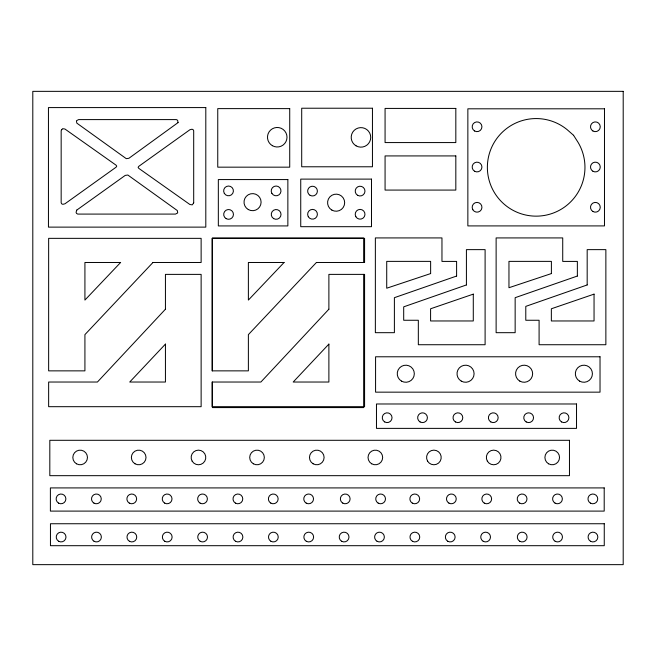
<?xml version="1.0" encoding="UTF-8"?>
<svg xmlns="http://www.w3.org/2000/svg" width="656" height="656" viewBox="0 0 656 656"><rect width="100%" height="100%" fill="white"/><g stroke="black" fill="none" stroke-linecap="round" stroke-linejoin="round"><path stroke-width="0.98" d="M363.662 262.482L363.662 238.038L212.396 238.038L212.396 370.861M363.662 274.38L363.662 407.589L212.396 407.589L212.396 382.03M61.803 129.617L61.164 130.659L61.164 202.794L61.73 203.868L62.869 204.319L64.952 203.795L116.063 167.206L116.752 166.181L116.063 165.173L64.96 129.035L62.582 128.674L61.803 129.617M193.692 202.876L192.274 204.869L189.887 204.5L138.793 168.362L138.104 167.362L138.793 166.329L189.896 129.749L191.987 129.216L193.118 129.667L193.692 130.749L193.692 202.876M76.777 210.084L76.071 212.298L76.522 213.43L77.769 214.086L175.521 214.086L177.702 212.938L177.317 210.56L127.854 175.029L125.23 175.398L76.777 210.084M178.063 122.606L128.904 158.285L126.272 158.654L76.818 123.123L76.432 120.745L78.613 119.597L176.357 119.597L177.604 120.253L178.063 122.606M165.435 309.206L97.424 382.03L48.642 382.03L48.642 406.687L201.13 406.687L201.13 274.38L165.435 274.38L165.435 309.206M328.886 309.206L260.883 382.03L212.101 382.03L212.101 406.687L364.58 406.687L364.58 274.38L328.886 274.38L328.886 309.206M152.963 262.482L84.919 334.626L84.919 370.861L48.642 370.861L48.642 238.349L201.13 238.349L201.13 262.482L152.963 262.482M165.435 344.105L129.724 382.03L165.435 382.03L165.435 344.105M316.422 262.482L248.378 334.626L248.378 370.861L212.101 370.861L212.101 238.349L364.58 238.349L364.58 262.482L316.422 262.482M328.886 344.105L293.183 382.03L328.886 382.03L328.886 344.105M120.614 262.482L84.919 300.071L84.919 262.482L120.614 262.482M284.073 262.482L248.378 300.071L248.378 262.482L284.073 262.482M456.601 276.045L394.387 297.685L394.387 332.682L375.363 332.682L375.363 237.923L441.964 237.923L441.964 261.408L456.601 261.408L456.601 276.045M466.416 284.95L403.694 306.844L403.694 320.259L418.331 320.259L418.331 344.728L485.104 344.728L485.104 249.633L466.416 249.633L466.416 284.95M577.362 276.045L515.149 297.685L515.149 332.682L496.125 332.682L496.125 237.923L562.725 237.923L562.725 261.408L577.362 261.408L577.362 276.045M587.177 284.95L525.784 306.377L525.784 320.259L539.093 320.259L539.093 344.728L605.865 344.728L605.865 249.633L587.177 249.633L587.177 284.95M473.288 294.134L430.59 308.771L430.59 320.964L473.288 320.964L473.288 294.134M594.049 294.134L551.352 308.771L551.352 320.964L594.049 320.964L594.049 294.134M430.631 273.577L386.72 288.214L386.72 261.375L430.631 261.375L430.631 273.577M551.393 273.577L508.958 287.722L508.958 261.375L551.393 261.375L551.393 273.577M623.2 91.348L32.8 91.348L32.8 564.652L623.2 564.652L623.2 91.348M205.804 107.584L48.446 107.584L48.446 227.124L205.804 227.124L205.804 107.584M372.452 108.224L301.703 108.224L301.703 166.78L372.452 166.78L372.452 108.224M455.822 108.42L385.072 108.42L385.072 142.573L455.822 142.573L455.822 108.42M289.722 108.617L217.751 108.617L217.751 167.165L289.722 167.165L289.722 108.617M604.479 108.806L467.859 108.806L467.859 225.91L604.479 225.91L604.479 108.806M455.822 155.923L385.072 155.923L385.072 190.076L455.822 190.076L455.822 155.923M371.485 179.113L300.735 179.113L300.735 226.689L371.485 226.689L371.485 179.113M287.861 179.572L218.333 179.572L218.333 225.926L287.861 225.926L287.861 179.572M600.027 356.782L375.576 356.782L375.576 392.157L600.027 392.157L600.027 356.782M576.526 403.981L376.47 403.981L376.47 428.376L576.526 428.376L576.526 403.981M569.465 440.299L49.815 440.299L49.815 475.674L569.465 475.674L569.465 440.299M604.201 487.916L50.389 487.916L50.389 511.098L604.201 511.098L604.201 487.916M604.258 523.742L50.455 523.742L50.455 545.694L604.258 545.694L604.258 523.742M573.557 135.292L567.137 129.658A48.79 48.79 0 0 0 489.278 153.857A48.79 48.79 0 0 0 542.34 215.758A48.79 48.79 0 0 0 578.166 142.524L573.557 135.292M76.481 463.8A7.323 7.323 0 0 0 87.461 457.462A7.323 7.323 0 0 0 76.481 451.123A7.323 7.323 0 0 0 76.481 463.8M135.029 463.8A7.323 7.323 0 0 0 146.009 457.462A7.323 7.323 0 0 0 135.029 451.123A7.323 7.323 0 0 0 135.029 463.8M192.126 461.119A7.323 7.323 0 0 0 204.803 461.119A7.323 7.323 0 0 0 198.465 450.139A7.323 7.323 0 0 0 192.126 461.119M253.355 463.8A7.323 7.323 0 0 0 264.335 457.462A7.323 7.323 0 0 0 253.355 451.123A7.323 7.323 0 0 0 253.355 463.8M313.125 463.8A7.323 7.323 0 0 0 324.105 457.462A7.323 7.323 0 0 0 313.125 451.123A7.323 7.323 0 0 0 313.125 463.8M371.681 463.8A7.323 7.323 0 0 0 382.661 457.462A7.323 7.323 0 0 0 371.681 451.123A7.323 7.323 0 0 0 371.681 463.8M427.556 461.119A7.323 7.323 0 0 0 440.225 461.119A7.323 7.323 0 0 0 433.895 450.139A7.323 7.323 0 0 0 427.556 461.119M487.326 461.119A7.323 7.323 0 0 0 500.003 461.119A7.323 7.323 0 0 0 493.665 450.139A7.323 7.323 0 0 0 487.326 461.119M548.555 463.8A7.323 7.323 0 0 0 559.535 457.462A7.323 7.323 0 0 0 548.555 451.123A7.323 7.323 0 0 0 548.555 463.8M58.573 503.119A4.879 4.879 0 0 0 65.887 498.896A4.879 4.879 0 0 0 58.573 494.665A4.879 4.879 0 0 0 58.573 503.119M93.947 503.119A4.879 4.879 0 0 0 101.262 498.896A4.879 4.879 0 0 0 93.947 494.665A4.879 4.879 0 0 0 93.947 503.119M129.322 503.119A4.879 4.879 0 0 0 136.637 498.896A4.879 4.879 0 0 0 129.322 494.665A4.879 4.879 0 0 0 129.322 503.119M164.697 503.119A4.879 4.879 0 0 0 172.011 498.896A4.879 4.879 0 0 0 164.697 494.665A4.879 4.879 0 0 0 164.697 503.119M200.072 503.119A4.879 4.879 0 0 0 207.394 498.896A4.879 4.879 0 0 0 200.072 494.665A4.879 4.879 0 0 0 200.072 503.119M235.447 503.119A4.879 4.879 0 0 0 242.769 498.896A4.879 4.879 0 0 0 235.447 494.665A4.879 4.879 0 0 0 235.447 503.119M270.821 503.119A4.879 4.879 0 0 0 278.144 498.896A4.879 4.879 0 0 0 270.821 494.665A4.879 4.879 0 0 0 270.821 503.119M306.196 503.119A4.879 4.879 0 0 0 313.519 498.896A4.879 4.879 0 0 0 306.196 494.665A4.879 4.879 0 0 0 306.196 503.119M342.793 503.119A4.879 4.879 0 0 0 350.107 498.896A4.879 4.879 0 0 0 342.793 494.665A4.879 4.879 0 0 0 342.793 503.119M378.168 503.119A4.879 4.879 0 0 0 385.49 498.896A4.879 4.879 0 0 0 378.168 494.665A4.879 4.879 0 0 0 378.168 503.119M412.321 503.119A4.879 4.879 0 0 0 419.643 498.896A4.879 4.879 0 0 0 412.321 494.665A4.879 4.879 0 0 0 412.321 503.119M448.917 503.119A4.879 4.879 0 0 0 456.24 498.896A4.879 4.879 0 0 0 448.917 494.665A4.879 4.879 0 0 0 448.917 503.119M484.292 503.119A4.879 4.879 0 0 0 491.615 498.896A4.879 4.879 0 0 0 484.292 494.665A4.879 4.879 0 0 0 484.292 503.119M519.667 503.119A4.879 4.879 0 0 0 526.989 498.896A4.879 4.879 0 0 0 519.667 494.665A4.879 4.879 0 0 0 519.667 503.119M555.042 503.119A4.879 4.879 0 0 0 562.364 498.896A4.879 4.879 0 0 0 555.042 494.665A4.879 4.879 0 0 0 555.042 503.119M590.416 503.119A4.879 4.879 0 0 0 597.739 498.896A4.879 4.879 0 0 0 590.416 494.665A4.879 4.879 0 0 0 590.416 503.119M58.671 541.274A4.879 4.879 0 0 0 65.985 537.051A4.879 4.879 0 0 0 58.671 532.82A4.879 4.879 0 0 0 58.671 541.274M94.046 541.274A4.879 4.879 0 0 0 101.368 537.051A4.879 4.879 0 0 0 94.046 532.82A4.879 4.879 0 0 0 94.046 541.274M129.421 541.274A4.879 4.879 0 0 0 136.743 537.051A4.879 4.879 0 0 0 129.421 532.82A4.879 4.879 0 0 0 129.421 541.274M164.795 541.274A4.879 4.879 0 0 0 172.118 537.051A4.879 4.879 0 0 0 164.795 532.82A4.879 4.879 0 0 0 164.795 541.274M200.17 541.274A4.879 4.879 0 0 0 207.493 537.051A4.879 4.879 0 0 0 200.17 532.82A4.879 4.879 0 0 0 200.17 541.274M235.545 541.274A4.879 4.879 0 0 0 242.868 537.051A4.879 4.879 0 0 0 235.545 532.82A4.879 4.879 0 0 0 235.545 541.274M270.92 541.274A4.879 4.879 0 0 0 278.242 537.051A4.879 4.879 0 0 0 270.92 532.82A4.879 4.879 0 0 0 270.92 541.274M306.295 541.274A4.879 4.879 0 0 0 313.617 537.051A4.879 4.879 0 0 0 306.295 532.82A4.879 4.879 0 0 0 306.295 541.274M341.669 541.274A4.879 4.879 0 0 0 348.992 537.051A4.879 4.879 0 0 0 341.669 532.82A4.879 4.879 0 0 0 341.669 541.274M377.044 541.274A4.879 4.879 0 0 0 384.367 537.051A4.879 4.879 0 0 0 377.044 532.82A4.879 4.879 0 0 0 377.044 541.274M412.419 541.274A4.879 4.879 0 0 0 419.742 537.051A4.879 4.879 0 0 0 412.419 532.82A4.879 4.879 0 0 0 412.419 541.274M447.794 541.274A4.879 4.879 0 0 0 455.116 537.051A4.879 4.879 0 0 0 447.794 532.82A4.879 4.879 0 0 0 447.794 541.274M483.177 541.274A4.879 4.879 0 0 0 490.491 537.051A4.879 4.879 0 0 0 483.177 532.82A4.879 4.879 0 0 0 483.177 541.274M519.765 541.274A4.879 4.879 0 0 0 527.088 537.051A4.879 4.879 0 0 0 519.765 532.82A4.879 4.879 0 0 0 519.765 541.274M555.14 541.274A4.879 4.879 0 0 0 562.463 537.051A4.879 4.879 0 0 0 555.14 532.82A4.879 4.879 0 0 0 555.14 541.274M590.515 541.274A4.879 4.879 0 0 0 597.837 537.051A4.879 4.879 0 0 0 590.515 532.82A4.879 4.879 0 0 0 590.515 541.274M384.711 421.939A4.879 4.879 0 0 0 392.034 417.708A4.879 4.879 0 0 0 384.711 413.485A4.879 4.879 0 0 0 384.711 421.939M420.086 421.939A4.879 4.879 0 0 0 427.409 417.708A4.879 4.879 0 0 0 420.086 413.485A4.879 4.879 0 0 0 420.086 421.939M455.461 421.939A4.879 4.879 0 0 0 462.783 417.708A4.879 4.879 0 0 0 455.461 413.485A4.879 4.879 0 0 0 455.461 421.939M490.836 421.939A4.879 4.879 0 0 0 498.158 417.708A4.879 4.879 0 0 0 490.836 413.485A4.879 4.879 0 0 0 490.836 421.939M526.21 421.939A4.879 4.879 0 0 0 533.533 417.708A4.879 4.879 0 0 0 526.21 413.485A4.879 4.879 0 0 0 526.21 421.939M561.585 421.939A4.879 4.879 0 0 0 568.908 417.708A4.879 4.879 0 0 0 561.585 413.485A4.879 4.879 0 0 0 561.585 421.939M272.363 145.681A9.758 9.758 0 0 0 287 137.235A9.758 9.758 0 0 0 272.363 128.781A9.758 9.758 0 0 0 272.363 145.681M331.854 210.084A8.536 8.536 0 0 0 344.662 202.688A8.536 8.536 0 0 0 331.854 195.291A8.536 8.536 0 0 0 331.854 210.084M308.295 216.718A4.879 4.879 0 0 0 316.741 216.718A4.879 4.879 0 0 0 312.518 209.395A4.879 4.879 0 0 0 308.295 216.718M310.075 195.324A4.879 4.879 0 0 0 317.397 191.101A4.879 4.879 0 0 0 310.075 186.878A4.879 4.879 0 0 0 310.075 195.324M355.864 216.718A4.879 4.879 0 0 0 364.318 216.718A4.879 4.879 0 0 0 360.095 209.395A4.879 4.879 0 0 0 355.864 216.718M357.651 195.324A4.879 4.879 0 0 0 364.974 191.101A4.879 4.879 0 0 0 357.651 186.878A4.879 4.879 0 0 0 357.651 195.324M356.085 145.837A9.758 9.758 0 0 0 370.722 137.383A9.758 9.758 0 0 0 356.085 128.929A9.758 9.758 0 0 0 356.085 145.837M592.934 130.995A4.879 4.879 0 0 0 600.256 126.772A4.879 4.879 0 0 0 592.934 122.549A4.879 4.879 0 0 0 592.934 130.995M592.934 211.511A4.879 4.879 0 0 0 600.256 207.28A4.879 4.879 0 0 0 592.934 203.057A4.879 4.879 0 0 0 592.934 211.511M592.934 171.257A4.879 4.879 0 0 0 600.256 167.026A4.879 4.879 0 0 0 592.934 162.803A4.879 4.879 0 0 0 592.934 171.257M474.616 130.995A4.879 4.879 0 0 0 481.93 126.772A4.879 4.879 0 0 0 474.616 122.549A4.879 4.879 0 0 0 474.616 130.995M474.616 171.257A4.879 4.879 0 0 0 481.93 167.026A4.879 4.879 0 0 0 474.616 162.803A4.879 4.879 0 0 0 474.616 171.257M472.828 209.723A4.879 4.879 0 0 0 481.283 209.723A4.879 4.879 0 0 0 477.051 202.401A4.879 4.879 0 0 0 472.828 209.723M401.513 381.12A8.536 8.536 0 0 0 414.321 373.723A8.536 8.536 0 0 0 401.513 366.335A8.536 8.536 0 0 0 401.513 381.12M461.283 381.12A8.536 8.536 0 0 0 474.091 373.723A8.536 8.536 0 0 0 461.283 366.335A8.536 8.536 0 0 0 461.283 381.12M519.831 381.12A8.536 8.536 0 0 0 532.639 373.723A8.536 8.536 0 0 0 519.831 366.335A8.536 8.536 0 0 0 519.831 381.12M579.609 381.12A8.536 8.536 0 0 0 592.417 373.723A8.536 8.536 0 0 0 579.609 366.335A8.536 8.536 0 0 0 579.609 381.12M248.288 209.551A8.536 8.536 0 0 0 261.096 202.155A8.536 8.536 0 0 0 248.288 194.758A8.536 8.536 0 0 0 248.288 209.551M273.708 218.637A4.879 4.879 0 0 0 281.022 214.414A4.879 4.879 0 0 0 273.708 210.182A4.879 4.879 0 0 0 273.708 218.637M271.871 193.348A4.879 4.879 0 0 0 280.325 193.348A4.879 4.879 0 0 0 276.102 186.025A4.879 4.879 0 0 0 271.871 193.348M224.303 193.348A4.879 4.879 0 0 0 232.749 193.348A4.879 4.879 0 0 0 228.526 186.025A4.879 4.879 0 0 0 224.303 193.348M226.131 218.637A4.879 4.879 0 0 0 233.454 214.414A4.879 4.879 0 0 0 226.131 210.182A4.879 4.879 0 0 0 226.131 218.637"/></g></svg>
